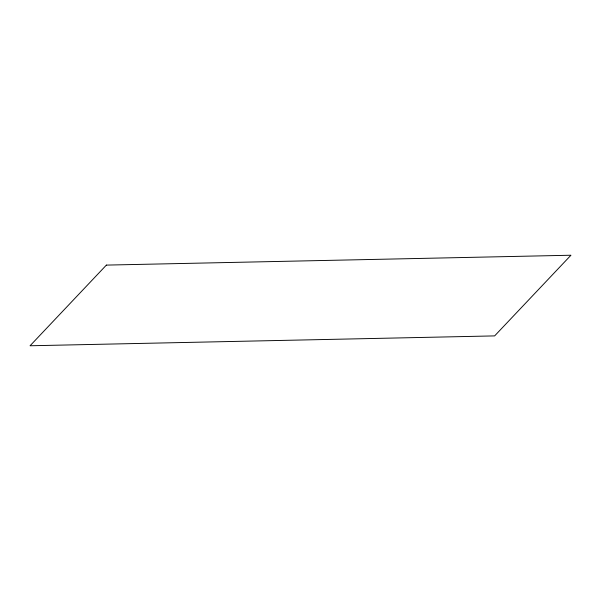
<?xml version="1.0" encoding="UTF-8"?>
<svg xmlns="http://www.w3.org/2000/svg" width="601" height="601" viewBox="0 0 601 601"><rect width="100%" height="100%" fill="white"/><g stroke="black" fill="none" stroke-linecap="round" stroke-linejoin="round"><path stroke-width="0.9" d="M106.369 265.101L30.05 345.77L494.631 335.899L570.95 255.23L106.369 265.101"/></g></svg>
